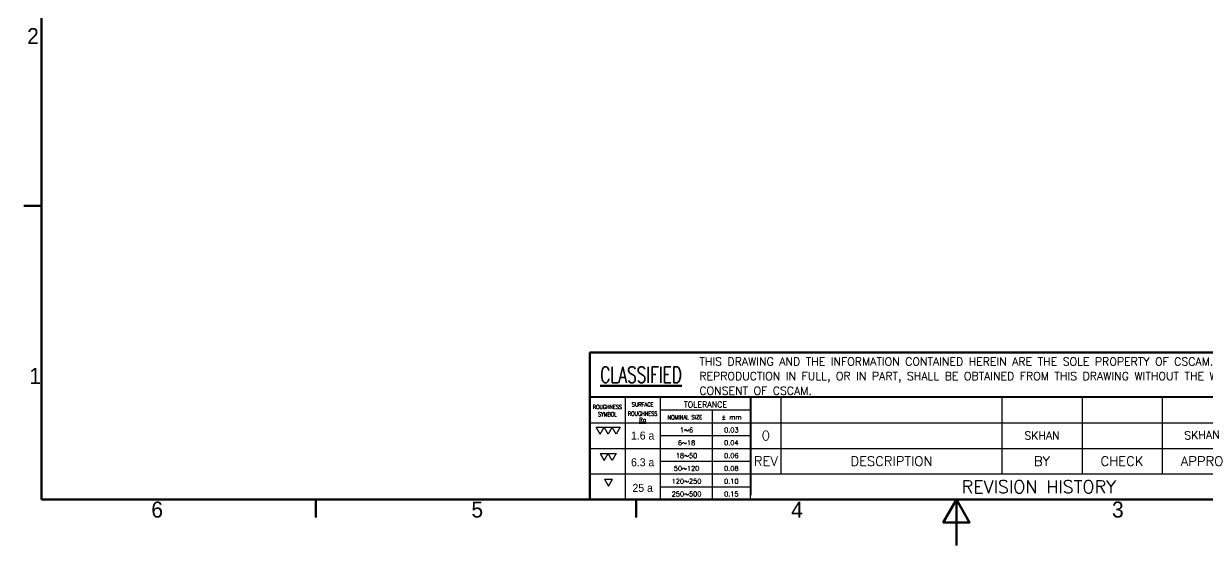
# Model space of a CAD drawing. Header units: millimetres. Extents: x 0 to 1863, y -9 to 1040.
# Drawn here: x 21 to 927, y 0 to 399 of the extents above; entities that cross this region are included whole.
import ezdxf
from ezdxf.enums import TextEntityAlignment as Align

# ---------------------------------------------------------------- set-up
doc = ezdxf.new("R2010")
doc.units = ezdxf.units.MM
doc.header["$LTSCALE"] = 3.5
doc.layers.get('0').update_dxf_attribs({"lineweight": 25})
doc.layers.add('AM_1', color=7, linetype='Continuous', lineweight=50, true_color=0x990000)
for name, color, linetype, lineweight in [('AM_BOR', 7, 'Continuous', 50), ('경계(ISO)', 7, 'Continuous', 70), ('제목(ISO)', 7, 'Continuous', 50)]:
    doc.layers.add(name, color=color, linetype=linetype, lineweight=lineweight)
doc.styles.get("Standard").update_dxf_attribs({"font": ''})
doc.styles.add('주 텍스트 (ISO)', font='')
doc.styles.add('텍스트 스타일292', font='RomanS.shx')
doc.styles.add('텍스트 스타일294', font='')
doc.styles.add('텍스트 스타일324', font='')
doc.styles.add('텍스트 스타일97', font='')
doc.styles.get('Standard').set_extended_font_data('Gulim')
doc.styles.get('주 텍스트 (ISO)').set_extended_font_data('Gulim')
doc.styles.get('텍스트 스타일294').set_extended_font_data('Gulim')
doc.styles.get('텍스트 스타일324').set_extended_font_data('Gulim')
doc.styles.get('텍스트 스타일97').set_extended_font_data('Gulim')

# ---------------------------------------------------------------- blocks, each defined once
blk = doc.blocks.new('경계 Default Border')
at = {"layer": '경계(ISO)'}
for p, q in [((10, 74.25), (6.1, 74.25)), ((70, 10), (70, 6.1)), ((140, 10), (140, 6.1))]:
    blk.add_line(p, q, dxfattribs=at)
at = {"layer": '경계(ISO)', "flags": 128}
for points in [[(10, 10), (10, 287), (410, 287), (410, 10), (10, 10)], [(210, 0), (210, 10), (207.11, 5), (212.89, 5), (210, 10)]]:
    blk.add_lwpolyline(points, dxfattribs=at)
at = {"layer": '경계(ISO)', "char_height": 3.5, "attachment_point": 7}
for s, insert in [('2', (6.86, 109.62)), ('1', (7.32, 35.29)), ('6', (34.01, 6.02)), ('5', (103.98, 6.02)), ('4', (173.88, 6.02)), ('3', (244.01, 6.02))]:
    blk.add_mtext(s, dxfattribs=dict(at, insert=insert))
blk = doc.blocks.new('제목 블록 JIS')
at = {"color": 4, "linetype": 'Continuous', "lineweight": 25, "true_color": 0x00ffff}
for p, q in [((164.55, 16.46), (164.55, -5.94)), ((172.39, 13.66), (191.99, 13.66)), ((172.39, 8.06), (192.13, 8.06)), ((156.85, 5.26), (191.99, 5.26)), ((172.39, 2.46), (192.13, 2.46)), ((156.85, -0.34), (191.99, -0.34)), ((172.39, -3.14), (191.99, -3.14))]:
    blk.add_line(p, q, dxfattribs=at)
at = {"color": 3, "linetype": 'Continuous', "lineweight": 25, "true_color": 0x00ff00}
for p, q in [((158.23, 9.88), (163.47, 9.88)), ((159.1, 8.36), (158.23, 9.88)), ((159.1, 8.36), (159.97, 9.88)), ((160.85, 8.36), (159.97, 9.88)), ((161.72, 9.88), (160.85, 8.36)), ((162.59, 8.36), (161.72, 9.88)), ((163.47, 9.88), (162.59, 8.36)), ((159.14, 4.16), (162.63, 4.16)), ((159.14, 4.16), (160.01, 2.64)), ((160.01, 2.64), (160.89, 4.16)), ((161.76, 2.64), (160.89, 4.16)), ((162.63, 4.16), (161.76, 2.64)), ((160.08, -1.5), (161.83, -1.5)), ((160.08, -1.5), (160.96, -3.01)), ((160.96, -3.01), (161.83, -1.5))]:
    blk.add_line(p, q, dxfattribs=at)
at = {"layer": 'AM_1', "color": 4, "linetype": 'Continuous', "lineweight": 30, "true_color": 0x00ffff}
for p, q in [((156.85, 16.46), (191.99, 16.46)), ((172.25, 16.46), (172.25, -5.94))]:
    blk.add_line(p, q, dxfattribs=at)
at = {"layer": 'AM_1', "color": 5, "lineweight": 100, "true_color": 0x0000ff}
blk.add_line((156.85, 16.46), (156.85, -5.94), dxfattribs=at)
at = {"layer": '제목(ISO)', "color": 5, "lineweight": 100, "true_color": 0x0000ff}
for p, q in [((156.85, 26.26), (317.99, 26.26)), ((156.85, 16.46), (156.85, 26.26)), ((191.99, -5.94), (156.85, -5.94)), ((317.99, -5.94), (191.99, -5.94))]:
    blk.add_line(p, q, dxfattribs=at)
at = {"layer": '제목(ISO)', "color": 4, "lineweight": 30, "true_color": 0x00ffff}
for p, q in [((156.99, 16.6), (317.99, 16.6)), ((191.99, -5.94), (191.99, 16.46)), ((191.99, 16.46), (317.99, 16.46)), ((192.13, -5), (192.13, 16.46)), ((198.64, 16.46), (198.64, -0.34)), ((246.94, 16.46), (246.94, -0.34)), ((264.44, 16.46), (264.44, -0.34)), ((281.94, 16.46), (281.94, -0.34)), ((183.59, 13.66), (183.59, -5.94)), ((191.99, 10.86), (317.99, 10.86)), ((191.99, 5.26), (317.99, 5.26)), ((191.99, -0.34), (317.99, -0.34))]:
    blk.add_line(p, q, dxfattribs=at)
at = {"layer": '제목(ISO)', "color": 4, "linetype": 'Continuous', "lineweight": 30, "true_color": 0x00ffff}
blk.add_line((156.85, 10.86), (191.99, 10.86), dxfattribs=at)
at = {"layer": 'AM_1', "color": 4, "true_color": 0x00ffff, "style": '텍스트 스타일294'}
blk.add_text('1.6 a', height=1.75, dxfattribs=at).set_placement((168.4, 8.06), align=Align.MIDDLE_CENTER)
at = {"layer": 'AM_1', "color": 4, "true_color": 0x00ffff, "attachment_point": 5}
for s, insert, char_height, width, line_spacing_factor in [('\\FRomanS|b0|i0;\\W0.88;{\\H0.8890;ROUGHNESS\\P}\\FRomanS|b0|i0;\\W0.88;{\\H0.8890;SYMBOL}', (160.7, 13.51), 0.889, 7.2277, 1.093904), ('\\FRomanS|b0|i0;\\W0.83;{\\H0.9100;SURFACE\\P}\\FRomanS|b0|i0;\\W0.83;{\\H0.9100;ROUGHNESS}', (168.4, 13.86), 0.91, 7, 1.318681), ('\\FRomanS|b0|i0;{\\H1.2600;TOLERANCE}', (182.12, 14.85), 1.26, 11.2, 0.4), ('\\FRomanS|b0|i0;{\\H1.0500;± mm}', (187.82, 12.08), 1.05, 29.4236, 0.48368), ('\\FRomanS|b0|i0;{\\H1.0500;1~6}', (177.99, 9.28), 1.05, 8.4, 0.420591), ('\\FRomanS|b0|i0;{\\H1.0500;0.03}', (187.79, 9.28), 1.05, 5.6, 0.420591), ('\\FRomanS|b0|i0;{\\H1.0500;6~18}', (177.99, 6.48), 1.05, 8.4, 0.420591), ('\\FRomanS|b0|i0;{\\H1.0500;0.04}', (187.79, 6.48), 1.05, 5.6, 0.420591), ('\\fGulim|b0|i0;{\\H1.7500;6.3 a}', (168.4, 2.21), 1.75, 6.9086, 0.420591), ('\\FRomanS|b0|i0;{\\H1.0500;18~50}', (177.99, 3.68), 1.05, 8.4, 0.420591), ('\\FRomanS|b0|i0;{\\H1.0500;0.06}', (187.79, 3.68), 1.05, 5.6, 0.420591), ('\\FRomanS|b0|i0;{\\H1.0500;50~120}', (177.99, 0.88), 1.05, 8.4, 0.420591), ('\\FRomanS|b0|i0;{\\H1.0500;0.08}', (187.79, 0.88), 1.05, 5.6, 0.420591), ('\\fGulim|b0|i0;{\\H1.7500;25 a}', (168.4, -3.39), 1.75, 5.9383, 0.420591), ('\\FRomanS|b0|i0;{\\H1.0500;120~250}', (177.99, -1.92), 1.05, 8.4, 0.420591), ('\\FRomanS|b0|i0;{\\H1.0500;0.10}', (187.79, -1.92), 1.05, 5.6, 0.420591), ('\\FRomanS|b0|i0;{\\H1.0500;250~500}', (177.99, -4.72), 1.05, 8.4, 0.420591), ('\\FRomanS|b0|i0;{\\H1.0500;0.15}', (187.79, -4.72), 1.05, 5.6, 0.420591)]:
    blk.add_mtext(s, dxfattribs=dict(at, insert=insert, char_height=char_height, width=width, line_spacing_factor=line_spacing_factor))
at = {"layer": 'AM_1', "color": 4, "true_color": 0x00ffff, "insert": (168.4, 11.5), "char_height": 0.889, "attachment_point": 5, "line_spacing_factor": 0.420591}
blk.add_mtext('\\FRomanS|b0|i0;{\\H0.8890;\\LRa}\\l', dxfattribs=at)
at = {"layer": 'AM_1', "color": 4, "true_color": 0x00ffff, "insert": (177.63, 12.06), "char_height": 0.91, "width": 10.5, "attachment_point": 5, "rotation": 0.5269}
blk.add_mtext('\\FRomanS|b0|i0;\\W0.90;{\\H0.9100;NOMINAL SIZE}', dxfattribs=at)
at = {"layer": 'AM_BOR', "color": 7}
for tag, height, style, p in [('프로젝트', 3, '텍스트 스타일97', (319.39, 19.61)), ('설명', 3, '텍스트 스타일97', (375.39, 19.61)), ('부품_번호', 2.79, '텍스트 스타일324', (319.39, 9.81))]:
    blk.add_attdef(tag, text='', height=height, dxfattribs=dict(at, style=style)).set_placement(p, align=Align.MIDDLE_LEFT)
at = {"layer": 'AM_BOR', "style": '텍스트 스타일97'}
blk.add_attdef('스톡_번호', text='', height=3, dxfattribs=at).set_placement((378.19, -1.39), align=Align.MIDDLE_CENTER)
at = {"layer": '제목(ISO)', "color": 5, "true_color": 0x0000ff, "insert": (180.79, 21.06), "char_height": 1.75, "width": 136.5, "attachment_point": 4, "line_spacing_factor": 1.093904, "style": '주 텍스트 (ISO)'}
blk.add_mtext('\\FRomanS|b0|i0;{\\H1.7500;THIS DRAWING AND THE INFORMATION CONTAINED HEREIN ARE THE SOLE PROPERTY OF CSCAM. NO REPRODUCTION IN FULL, OR IN PART, SHALL BE OBTAINED FROM THIS DRAWING WITHOUT THE WRITTEN CONSENT OF CSCAM.\\P}', dxfattribs=at)
at = {"layer": '제목(ISO)', "color": 8, "true_color": 0x808080, "insert": (168.05, 21.36), "char_height": 3.5, "width": 21, "attachment_point": 5, "style": '주 텍스트 (ISO)'}
blk.add_mtext('\\FRomanS|b0|i1;\\W0.70;{\\H3.5000;\\LCLASSIFIED}', dxfattribs=at)
at = {"layer": '제목(ISO)', "color": 7, "attachment_point": 5, "style": '주 텍스트 (ISO)'}
for s, insert, char_height, width in [('\\FRomanS|b0|i0;{\\H2.1000;0}', (195.32, 8.06), 2.1, 7), ('\\FRomanS|b0|i0;{\\H2.1000;REV}', (195.32, 2.46), 2.1, 7), ('\\FRomanS|b0|i0;{\\H2.1000;DESCRIPTION}', (222.79, 2.46), 2.1, 21), ('\\FRomanS|b0|i0;{\\H2.1000;BY}', (255.69, 2.46), 2.1, 7), ('\\FRomanS|b0|i0;{\\H2.1000;CHECK}', (273.19, 2.46), 2.1, 11.9), ('\\FRomanS|b0|i0;{\\H2.1000;APPRO}', (290.69, 2.46), 2.1, 11.9), ('\\FRomanS|b0|i0;{\\H2.8000;REVISION HISTORY}', (254.99, -3.14), 2.8, 49)]:
    blk.add_mtext(s, dxfattribs=dict(at, insert=insert, char_height=char_height, width=width))
at = {"layer": '제목(ISO)', "color": 7, "insert": (290.66, 8.18), "char_height": 1.75, "width": 9.8, "attachment_point": 5, "rotation": 1.4128, "style": '주 텍스트 (ISO)'}
blk.add_mtext('\\FRomanS|b0|i0;{\\H1.7500;SKHAN}', dxfattribs=at)
at = {"layer": '제목(ISO)', "color": 1, "lineweight": 211, "true_color": 0xff0000, "flags": 64}
blk.add_attdef('재질', text='', height=3.5, dxfattribs=at).set_placement((331.99, 30.46), align=Align.MIDDLE_CENTER)
at = {"layer": '제목(ISO)', "color": 7, "lineweight": 30, "width": 0.98, "flags": 104}
blk.add_attdef('질량\\P1;', text='', height=3, dxfattribs=at).set_placement((428.24, 30.46), align=Align.MIDDLE_CENTER)
at = {"layer": '제목(ISO)', "style": '텍스트 스타일292'}
blk.add_attdef('작성자', text='', height=1.75, dxfattribs=at).set_placement((255.69, 8.06), align=Align.MIDDLE_CENTER)
at = {"layer": '제목(ISO)', "color": 7, "style": '텍스트 스타일292'}
blk.add_attdef('작성_날짜', text='', height=1.75, dxfattribs=at).set_placement((308.72, 8.06), align=Align.MIDDLE_CENTER)
at = {"layer": '제목(ISO)', "lineweight": 30, "flags": 104}
for tag, p in [('시트_크기', (410.74, 9.81)), ('초기_뷰_축척', (428.24, 9.81))]:
    blk.add_attdef(tag, text='', height=3, dxfattribs=at).set_placement(p, align=Align.MIDDLE_CENTER)

msp = doc.modelspace()

# ---------------------------------------------------------------- block references
at = {"xscale": 3.5, "yscale": 3.5, "zscale": 3.5}
msp.add_blockref('경계 Default Border', (0, 0), dxfattribs=at)
ref = msp.add_blockref('제목 블록 JIS', (-94.4707, 55.7996), dxfattribs=dict(xscale=3.5, yscale=3.5, zscale=3.5))
ref.add_attrib('작성자', 'SKHAN', dxfattribs={"layer": '제목(ISO)', "height": 6.125, "style": '텍스트 스타일292'}).set_placement((800.45, 84), align=Align.MIDDLE_CENTER)

doc.saveas('drawing.dxf')
